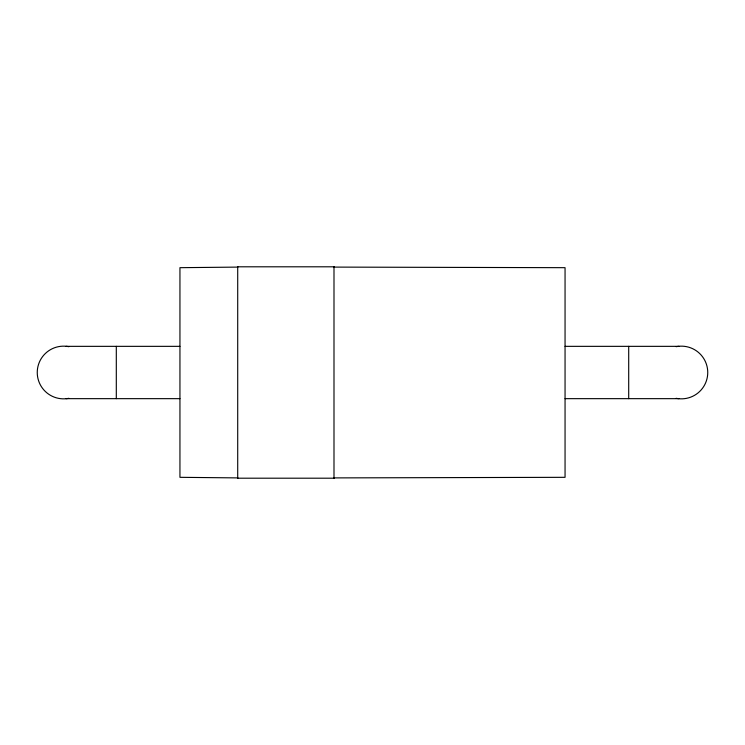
<?xml version="1.0" encoding="UTF-8"?>
<svg xmlns="http://www.w3.org/2000/svg" width="745" height="745" viewBox="0 0 745 745"><rect width="100%" height="100%" fill="white"/><g stroke="black" fill="none" stroke-linecap="round" stroke-linejoin="round"><path stroke-width="1.12" d="M237.711 267.101L179.945 267.678L179.945 477.321L237.711 477.899M333.993 477.899L565.055 477.321L565.055 267.678L333.993 267.101M237.711 266.803L333.993 266.803M65.96 346.341L179.945 346.341M565.055 346.341L679.04 346.341M65.96 398.659L179.945 398.659M565.055 398.659L679.04 398.659M237.711 478.197L333.993 478.197M628.706 346.341L628.706 398.659M333.993 266.691L333.993 478.309M237.711 266.691L237.711 478.309M116.304 346.341L116.304 398.659M68.866 398.314A26.354 26.354 0 0 1 37.25 372.5A26.354 26.354 0 0 1 68.866 346.686M676.134 346.686A26.354 26.354 0 0 1 707.75 372.5A26.354 26.354 0 0 1 676.134 398.314"/></g></svg>
